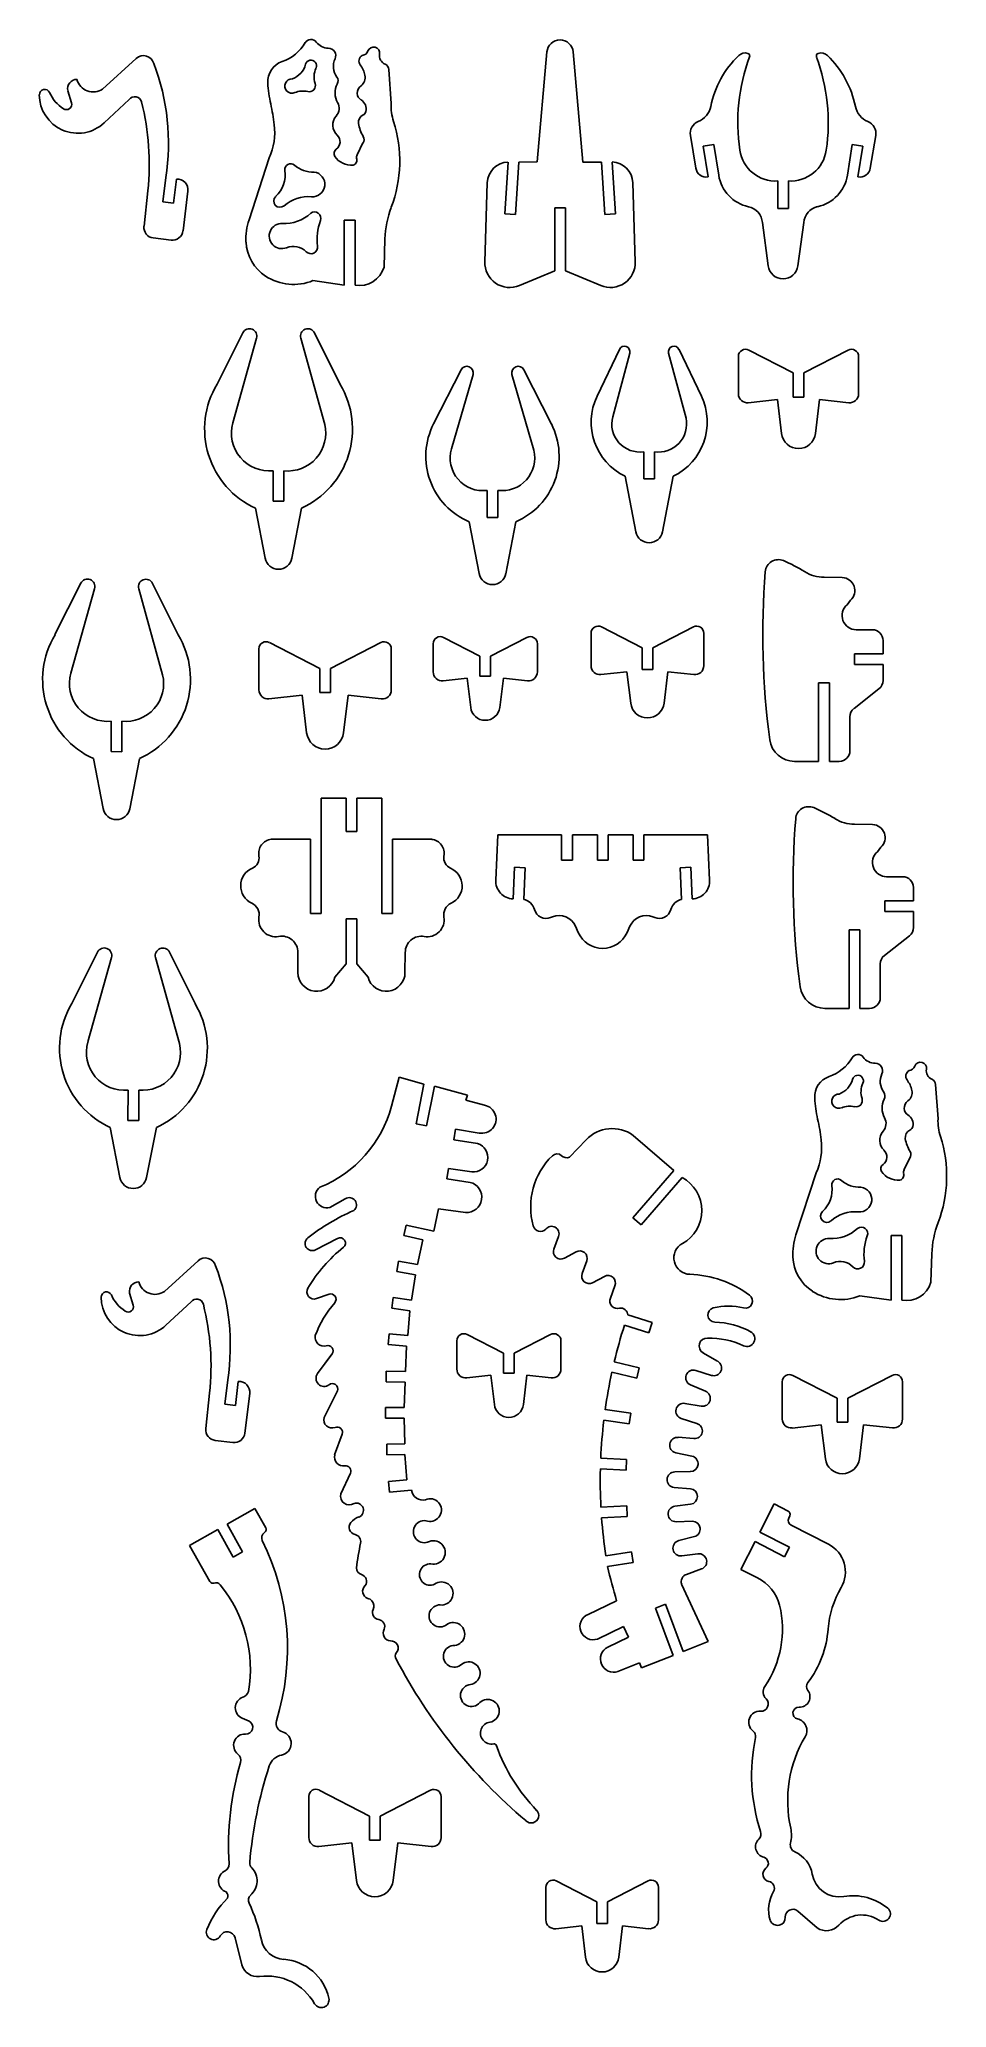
# Model space of a CAD drawing. Extents: x -42780 to -42526, y 16568 to 17119.
import ezdxf

# ---------------------------------------------------------------- set-up
doc = ezdxf.new("R2010")
doc.units = 0
doc.layers.add('FRONT', color=3, linetype='CONTINUOUS')

msp = doc.modelspace()

# ---------------------------------------------------------------- linework, layer by layer
at = {"layer": 'FRONT', "color": 3, "linetype": 'CONTINUOUS'}
for p, q in [((-42640.73, 17084.96), (-42638, 17115.76)), ((-42627.91, 17084.95), (-42630.63, 17115.76)), ((-42762.51, 17105.39), (-42753.07, 17113.96)), ((-42681.65, 17101.29), (-42682.34, 17110.89)), ((-42771.23, 17101.54), (-42772.25, 17104.92)), ((-42755.05, 17102.45), (-42762.08, 17095.91)), ((-42596.28, 17083.23), (-42597.8, 17092.39)), ((-42547.4, 17083.23), (-42545.88, 17092.4)), ((-42689.54, 17090.3), (-42691.18, 17086.96)), ((-42594.2, 17089.38), (-42591.24, 17089.85)), ((-42594.2, 17089.38), (-42592.83, 17080.76)), ((-42591.24, 17089.85), (-42589.87, 17081.23)), ((-42552.43, 17089.85), (-42553.8, 17081.24)), ((-42549.47, 17089.38), (-42552.43, 17089.85)), ((-42549.47, 17089.38), (-42550.84, 17080.77)), ((-42715.8, 17086.12), (-42721.47, 17068.79)), ((-42648.9, 17084.95), (-42649.84, 17070.46)), ((-42645.9, 17084.95), (-42646.84, 17070.27)), ((-42645.9, 17084.95), (-42640.73, 17084.96)), ((-42622.73, 17084.95), (-42627.91, 17084.95)), ((-42622.73, 17084.95), (-42621.79, 17070.27)), ((-42619.73, 17084.95), (-42618.8, 17070.46)), ((-42750.9, 17066.98), (-42749.84, 17076.92)), ((-42744.76, 17080.59), (-42745.59, 17073.83)), ((-42741.79, 17080.16), (-42742.62, 17073.47)), ((-42738.6, 17076.8), (-42739.97, 17065.68)), ((-42655.4, 17057.05), (-42654.71, 17079.14)), ((-42613.23, 17057.05), (-42613.93, 17079.14)), ((-42573.34, 17079.66), (-42573.34, 17071.98)), ((-42570.34, 17079.66), (-42570.34, 17071.98)), ((-42570.34, 17079.66), (-42570.34, 17071.99)), ((-42745.59, 17073.83), (-42742.62, 17073.47)), ((-42646.84, 17070.27), (-42649.84, 17070.46)), ((-42635.82, 17072.15), (-42635.82, 17054.48)), ((-42635.82, 17072.15), (-42635.82, 17054.48)), ((-42635.82, 17072.15), (-42632.82, 17072.15)), ((-42632.82, 17072.15), (-42632.82, 17054.48)), ((-42621.79, 17070.27), (-42618.8, 17070.46)), ((-42573.34, 17071.98), (-42570.34, 17071.98)), ((-42694.77, 17068.65), (-42691.77, 17068.66)), ((-42694.77, 17068.65), (-42694.77, 17050.51)), ((-42691.77, 17068.66), (-42691.77, 17050.51)), ((-42577.64, 17068), (-42576, 17055.87)), ((-42566.04, 17068), (-42567.67, 17055.87)), ((-42743.32, 17063.07), (-42748.29, 17063.69)), ((-42683.64, 17055.52), (-42683.39, 17063.44)), ((-42645.72, 17050.37), (-42635.82, 17054.48)), ((-42622.91, 17050.37), (-42632.82, 17054.48)), ((-42703.57, 17051.75), (-42694.77, 17050.51)), ((-42723.23, 17037.12), (-42730.44, 17022.73)), ((-42703.09, 17037.1), (-42695.92, 17022.7)), ((-42719.34, 17035.61), (-42725.99, 17011.95)), ((-42706.99, 17035.6), (-42700.27, 17011.5)), ((-42617.69, 17032.51), (-42623.96, 17019.39)), ((-42614.79, 17031.44), (-42619.55, 17013.62)), ((-42603.89, 17031.44), (-42599.03, 17013.25)), ((-42600.99, 17032.51), (-42594.73, 17019.39)), ((-42569, 17025.92), (-42581.43, 17032.3)), ((-42566, 17025.92), (-42553.57, 17032.3)), ((-42662.03, 17026.79), (-42669.76, 17011.62)), ((-42644.46, 17026.78), (-42636.75, 17011.61)), ((-42584.35, 17030.52), (-42584.35, 17020.06)), ((-42569, 17025.92), (-42569, 17019.15)), ((-42566, 17025.92), (-42566, 17019.15)), ((-42566, 17025.92), (-42566, 17019.15)), ((-42550.66, 17030.52), (-42550.66, 17020.06)), ((-42658.7, 17025.47), (-42664.75, 17004.65)), ((-42647.8, 17025.47), (-42641.66, 17004.27)), ((-42573.41, 17018.48), (-42581.57, 17017.57)), ((-42573.41, 17018.48), (-42572.27, 17008.97)), ((-42569, 17019.15), (-42566, 17019.15)), ((-42561.59, 17018.49), (-42562.74, 17008.97)), ((-42561.59, 17018.49), (-42553.44, 17017.57)), ((-42610.84, 17003.84), (-42610.84, 16996.26)), ((-42607.84, 17003.84), (-42607.84, 16996.26)), ((-42607.84, 17003.84), (-42607.84, 16996.26)), ((-42714.7, 16998.51), (-42714.71, 16989.99)), ((-42711.7, 16998.51), (-42711.71, 16989.98)), ((-42711.7, 16998.51), (-42711.71, 16989.98)), ((-42654.76, 16993.03), (-42654.77, 16985.45)), ((-42651.76, 16993.03), (-42651.76, 16985.44)), ((-42651.76, 16993.03), (-42651.76, 16985.44)), ((-42616.09, 16996.97), (-42613.07, 16981.43)), ((-42610.84, 16996.26), (-42607.84, 16996.26)), ((-42602.59, 16996.97), (-42605.61, 16981.44)), ((-42719.66, 16988.04), (-42716.96, 16974.03)), ((-42714.71, 16989.99), (-42711.71, 16989.98)), ((-42706.77, 16988.02), (-42709.5, 16974.02)), ((-42659.82, 16984.26), (-42657, 16969.72)), ((-42654.77, 16985.45), (-42651.76, 16985.44)), ((-42646.71, 16984.26), (-42649.54, 16969.71)), ((-42768.64, 16967.02), (-42775.84, 16952.64)), ((-42764.74, 16965.51), (-42771.39, 16941.86)), ((-42752.39, 16965.5), (-42745.67, 16941.4)), ((-42748.49, 16967), (-42741.32, 16952.6)), ((-42560.32, 16968.77), (-42555.25, 16968.62)), ((-42552.93, 16962.27), (-42553.89, 16961.01)), ((-42611.35, 16948.97), (-42622.73, 16954.82)), ((-42608.35, 16948.97), (-42596.97, 16954.82)), ((-42701.64, 16943.19), (-42715.76, 16950.46)), ((-42698.64, 16943.19), (-42684.55, 16950.41)), ((-42669.87, 16950.09), (-42669.87, 16942.19)), ((-42656.78, 16946.65), (-42666.96, 16951.87)), ((-42653.77, 16946.65), (-42643.59, 16951.87)), ((-42640.68, 16950.09), (-42640.68, 16942.19)), ((-42625.64, 16953.04), (-42625.64, 16943.93)), ((-42611.35, 16948.97), (-42611.35, 16942.91)), ((-42608.35, 16948.97), (-42608.35, 16942.91)), ((-42594.05, 16953.04), (-42594.06, 16943.93)), ((-42546.82, 16954.02), (-42551.32, 16954.02)), ((-42543.82, 16947.29), (-42543.82, 16951.02)), ((-42718.68, 16948.69), (-42718.68, 16937.16)), ((-42701.64, 16943.19), (-42701.65, 16936.43)), ((-42698.64, 16943.19), (-42698.65, 16936.42)), ((-42698.64, 16943.19), (-42698.65, 16936.42)), ((-42681.6, 16948.64), (-42681.62, 16937.12)), ((-42656.78, 16946.65), (-42656.78, 16941.04)), ((-42653.77, 16946.65), (-42653.77, 16941.04)), ((-42551.81, 16947.29), (-42543.82, 16947.29)), ((-42551.81, 16947.29), (-42551.81, 16944.29)), ((-42551.81, 16944.29), (-42543.82, 16944.29)), ((-42543.82, 16944.29), (-42543.82, 16939.83)), ((-42660.34, 16940.47), (-42667.09, 16939.71)), ((-42660.34, 16940.47), (-42659.35, 16932.27)), ((-42656.77, 16941.04), (-42653.77, 16941.04)), ((-42650.21, 16940.47), (-42651.2, 16932.27)), ((-42650.21, 16940.47), (-42643.46, 16939.71)), ((-42615.57, 16942.26), (-42622.86, 16941.45)), ((-42615.57, 16942.26), (-42614.52, 16933.47)), ((-42611.35, 16942.91), (-42608.35, 16942.91)), ((-42604.12, 16942.26), (-42605.18, 16933.46)), ((-42604.12, 16942.26), (-42596.84, 16941.45)), ((-42561.86, 16939.19), (-42561.86, 16917.17)), ((-42561.86, 16939.19), (-42558.86, 16939.19)), ((-42558.86, 16939.19), (-42558.86, 16917.17)), ((-42706.58, 16935.71), (-42715.91, 16934.67)), ((-42706.58, 16935.71), (-42705.33, 16925.18)), ((-42701.65, 16936.43), (-42698.65, 16936.42)), ((-42693.72, 16935.69), (-42695, 16925.17)), ((-42693.72, 16935.69), (-42684.4, 16934.64)), ((-42544.97, 16937.47), (-42551.95, 16932)), ((-42760.11, 16928.41), (-42760.12, 16919.89)), ((-42757.1, 16928.41), (-42757.11, 16919.88)), ((-42757.1, 16928.41), (-42757.11, 16919.89)), ((-42553.11, 16929.64), (-42553.1, 16920.17)), ((-42765.07, 16917.94), (-42762.36, 16903.93)), ((-42760.12, 16919.89), (-42757.11, 16919.88)), ((-42752.16, 16917.92), (-42754.9, 16903.92)), ((-42561.86, 16917.17), (-42568.61, 16917.17)), ((-42558.86, 16917.17), (-42556.1, 16917.17)), ((-42701.27, 16874.62), (-42701.27, 16906.88)), ((-42694.27, 16906.87), (-42701.27, 16906.88)), ((-42694.27, 16897.52), (-42694.27, 16906.87)), ((-42691.27, 16906.87), (-42684.27, 16906.87)), ((-42691.27, 16897.52), (-42691.27, 16906.87)), ((-42684.27, 16874.62), (-42684.27, 16906.87)), ((-42551.8, 16899.62), (-42546.73, 16899.47)), ((-42704.27, 16895.35), (-42715.27, 16895.35)), ((-42704.27, 16874.62), (-42704.27, 16895.35)), ((-42694.27, 16897.52), (-42691.27, 16897.52)), ((-42681.28, 16874.62), (-42681.27, 16895.35)), ((-42681.27, 16895.35), (-42670.28, 16895.35)), ((-42651.71, 16896.62), (-42652.33, 16883.94)), ((-42633.88, 16896.61), (-42651.71, 16896.62)), ((-42633.88, 16896.61), (-42633.88, 16889.52)), ((-42623.87, 16896.61), (-42630.88, 16896.61)), ((-42630.88, 16896.61), (-42630.88, 16889.52)), ((-42623.87, 16896.61), (-42623.87, 16889.52)), ((-42620.87, 16896.61), (-42613.88, 16896.61)), ((-42620.87, 16896.61), (-42620.87, 16889.52)), ((-42613.88, 16896.61), (-42613.88, 16889.52)), ((-42610.88, 16896.61), (-42593.05, 16896.62)), ((-42610.88, 16896.61), (-42610.88, 16889.52)), ((-42593.05, 16896.62), (-42592.42, 16883.94)), ((-42630.88, 16889.52), (-42633.88, 16889.52)), ((-42623.87, 16889.52), (-42620.87, 16889.52)), ((-42613.88, 16889.52), (-42610.88, 16889.52)), ((-42544.41, 16893.12), (-42545.38, 16891.86)), ((-42647.05, 16887.54), (-42647.48, 16878.69)), ((-42644.05, 16887.39), (-42647.05, 16887.54)), ((-42644.05, 16887.39), (-42644.49, 16878.54)), ((-42600.71, 16887.39), (-42597.71, 16887.54)), ((-42600.71, 16887.39), (-42600.27, 16878.54)), ((-42597.71, 16887.54), (-42597.27, 16878.69)), ((-42538.3, 16884.88), (-42542.8, 16884.88)), ((-42543.29, 16878.14), (-42535.3, 16878.14)), ((-42543.29, 16878.14), (-42543.29, 16875.14)), ((-42535.3, 16878.14), (-42535.3, 16881.87)), ((-42701.27, 16874.62), (-42704.27, 16874.62)), ((-42694.27, 16873.09), (-42691.28, 16873.09)), ((-42694.27, 16860.47), (-42694.27, 16873.09)), ((-42691.27, 16860.47), (-42691.27, 16873.09)), ((-42684.27, 16874.62), (-42681.28, 16874.62)), ((-42636.98, 16873.43), (-42636.47, 16873.63)), ((-42607.78, 16873.43), (-42608.28, 16873.63)), ((-42543.29, 16875.14), (-42535.3, 16875.14)), ((-42535.3, 16875.14), (-42535.3, 16870.69)), ((-42630.01, 16871.03), (-42629.23, 16869.28)), ((-42614.74, 16871.03), (-42615.52, 16869.28)), ((-42553.35, 16870.04), (-42553.35, 16848.02)), ((-42553.35, 16870.04), (-42550.35, 16870.04)), ((-42550.35, 16870.04), (-42550.35, 16848.02)), ((-42536.45, 16868.32), (-42543.44, 16862.85)), ((-42763.91, 16863.77), (-42771.11, 16849.38)), ((-42760.01, 16862.26), (-42766.66, 16838.61)), ((-42747.66, 16862.25), (-42740.94, 16838.15)), ((-42743.76, 16863.75), (-42736.59, 16849.35)), ((-42707.77, 16863.66), (-42707.77, 16858.05)), ((-42677.77, 16858.05), (-42677.68, 16863.7)), ((-42697.43, 16856.77), (-42694.27, 16860.47)), ((-42688.11, 16856.77), (-42691.27, 16860.47)), ((-42544.59, 16860.49), (-42544.59, 16851.02)), ((-42553.35, 16848.02), (-42560.09, 16848.02)), ((-42550.35, 16848.02), (-42547.59, 16848.02)), ((-42681.54, 16820.63), (-42679.36, 16828.75)), ((-42679.36, 16828.75), (-42672.48, 16826.82)), ((-42755.38, 16825.16), (-42755.39, 16816.64)), ((-42752.38, 16825.16), (-42752.39, 16816.63)), ((-42752.38, 16825.16), (-42752.39, 16816.63)), ((-42672.48, 16826.82), (-42674.68, 16815.72)), ((-42669.54, 16826.23), (-42671.74, 16815.14)), ((-42669.54, 16826.23), (-42660.3, 16823.76)), ((-42660.3, 16823.76), (-42660.69, 16822.31)), ((-42660.69, 16822.31), (-42655.46, 16820.9)), ((-42528.41, 16817.11), (-42529.1, 16826.71)), ((-42755.39, 16816.64), (-42752.39, 16816.63)), ((-42760.34, 16814.69), (-42757.63, 16800.68)), ((-42747.44, 16814.67), (-42750.17, 16800.67)), ((-42674.68, 16815.72), (-42671.74, 16815.14)), ((-42663.63, 16814.17), (-42664.09, 16811.2)), ((-42664.09, 16811.2), (-42657.43, 16810.17)), ((-42663.63, 16814.17), (-42656.96, 16813.13)), ((-42631.69, 16806.34), (-42627.04, 16811.25)), ((-42613.84, 16812.48), (-42602.4, 16802.61)), ((-42536.3, 16806.13), (-42537.95, 16802.78)), ((-42666.02, 16800.27), (-42665.58, 16803.24)), ((-42666.02, 16800.27), (-42659.5, 16799.31)), ((-42665.58, 16803.24), (-42659.07, 16802.28)), ((-42602.4, 16802.61), (-42613.89, 16789.35)), ((-42600.13, 16800.65), (-42611.62, 16787.39)), ((-42562.57, 16801.95), (-42568.23, 16784.62)), ((-42698.85, 16792.32), (-42694.5, 16794.73)), ((-42669.68, 16785.62), (-42668.37, 16791.92)), ((-42668.37, 16791.92), (-42660.79, 16790.91)), ((-42613.89, 16789.35), (-42611.62, 16787.39)), ((-42696.64, 16783.64), (-42702.85, 16780.42)), ((-42677.46, 16787.36), (-42678.12, 16784.44)), ((-42672.76, 16783.23), (-42678.12, 16784.44)), ((-42669.68, 16785.62), (-42677.46, 16787.36)), ((-42634.74, 16784.19), (-42636.05, 16780.65)), ((-42541.54, 16784.48), (-42541.54, 16766.34)), ((-42541.54, 16784.48), (-42538.54, 16784.48)), ((-42538.54, 16784.48), (-42538.54, 16766.34)), ((-42674.29, 16776.36), (-42672.76, 16783.23)), ((-42633.11, 16778.09), (-42629.78, 16779.89)), ((-42530.41, 16771.35), (-42530.15, 16779.27)), ((-42745.19, 16768.79), (-42735.75, 16777.37)), ((-42679.55, 16777.3), (-42680.08, 16774.35)), ((-42674.81, 16773.4), (-42680.08, 16774.35)), ((-42674.29, 16776.36), (-42679.55, 16777.3)), ((-42674.81, 16773.4), (-42675.92, 16766.31)), ((-42626.83, 16777.34), (-42628.12, 16773.78)), ((-42625.23, 16771.2), (-42621.87, 16772.99)), ((-42753.91, 16764.94), (-42754.93, 16768.33)), ((-42699.06, 16768.01), (-42702.6, 16766.77)), ((-42681.04, 16767.1), (-42681.5, 16764.13)), ((-42675.92, 16766.31), (-42681.04, 16767.1)), ((-42618.97, 16770.32), (-42620.2, 16766.92)), ((-42550.33, 16767.58), (-42541.54, 16766.34)), ((-42737.73, 16765.86), (-42744.76, 16759.31)), ((-42676.38, 16763.34), (-42681.5, 16764.13)), ((-42676.38, 16763.34), (-42677.02, 16756.41)), ((-42608.53, 16760.04), (-42615.36, 16762.21)), ((-42682.2, 16756.93), (-42682.51, 16753.95)), ((-42677.02, 16756.41), (-42682.2, 16756.93)), ((-42650.16, 16751.51), (-42660.34, 16756.74)), ((-42647.16, 16751.51), (-42636.97, 16756.74)), ((-42609.44, 16757.19), (-42616.27, 16759.36)), ((-42608.53, 16760.04), (-42609.44, 16757.19)), ((-42702.27, 16745.78), (-42698.16, 16751.32)), ((-42698.26, 16751.19), (-42702.27, 16745.78)), ((-42677.32, 16753.42), (-42682.51, 16753.95)), ((-42677.32, 16753.42), (-42677.66, 16746.39)), ((-42663.25, 16754.96), (-42663.25, 16747.06)), ((-42650.16, 16751.51), (-42650.16, 16745.91)), ((-42647.16, 16751.51), (-42647.16, 16745.91)), ((-42634.06, 16754.96), (-42634.07, 16747.06)), ((-42594.27, 16751.63), (-42590.16, 16749.26)), ((-42683, 16746.47), (-42683.04, 16743.47)), ((-42677.66, 16746.39), (-42683, 16746.47)), ((-42653.72, 16745.34), (-42660.46, 16744.58)), ((-42653.72, 16745.34), (-42652.73, 16737.14)), ((-42650.15, 16745.91), (-42647.16, 16745.91)), ((-42643.59, 16745.34), (-42644.59, 16737.13)), ((-42643.59, 16745.34), (-42636.85, 16744.58)), ((-42612.85, 16744.52), (-42619.8, 16746.17)), ((-42612.16, 16747.44), (-42619.13, 16749.1)), ((-42612.85, 16744.52), (-42612.16, 16747.44)), ((-42591.92, 16745.29), (-42596.24, 16746.68)), ((-42556.71, 16738.9), (-42569.14, 16745.28)), ((-42553.71, 16738.9), (-42541.28, 16745.28)), ((-42733.59, 16730.39), (-42732.52, 16740.32)), ((-42727.44, 16743.99), (-42728.28, 16737.24)), ((-42724.47, 16743.57), (-42725.3, 16736.87)), ((-42721.28, 16740.21), (-42722.65, 16729.09)), ((-42700.46, 16733.48), (-42696.72, 16740.91)), ((-42677.71, 16743.39), (-42683.04, 16743.47)), ((-42677.71, 16743.39), (-42677.96, 16736.26)), ((-42597.75, 16742.59), (-42593.56, 16740.84)), ((-42572.05, 16743.5), (-42572.05, 16733.04)), ((-42538.36, 16743.51), (-42538.36, 16733.04)), ((-42728.28, 16737.24), (-42725.3, 16736.87)), ((-42683.22, 16736.29), (-42683.24, 16733.29)), ((-42677.96, 16736.26), (-42683.22, 16736.29)), ((-42614.52, 16734.71), (-42621.66, 16735.69)), ((-42614.93, 16731.73), (-42614.52, 16734.71)), ((-42594.76, 16736.68), (-42599.33, 16737.44)), ((-42556.71, 16738.9), (-42556.71, 16732.14)), ((-42553.71, 16738.9), (-42553.71, 16732.14)), ((-42553.71, 16738.9), (-42553.71, 16732.14)), ((-42697.48, 16723), (-42695.37, 16728.83)), ((-42677.98, 16733.26), (-42683.24, 16733.29)), ((-42677.98, 16733.26), (-42677.85, 16726.13)), ((-42614.93, 16731.73), (-42622.05, 16732.71)), ((-42600.34, 16733.21), (-42595.98, 16731.83)), ((-42561.12, 16731.47), (-42569.27, 16730.55)), ((-42561.12, 16731.47), (-42559.97, 16721.95)), ((-42556.71, 16732.14), (-42553.71, 16732.14)), ((-42549.3, 16731.47), (-42550.44, 16721.95)), ((-42549.3, 16731.47), (-42541.14, 16730.56)), ((-42726, 16726.48), (-42730.97, 16727.09)), ((-42677.85, 16726.13), (-42682.89, 16726.02)), ((-42682.89, 16726.02), (-42682.83, 16723.02)), ((-42677.78, 16723.13), (-42682.83, 16723.02)), ((-42677.78, 16723.13), (-42677.27, 16716.03)), ((-42601.92, 16723.64), (-42597.37, 16722.68)), ((-42596.81, 16727.58), (-42601.25, 16727.94)), ((-42695.71, 16712.1), (-42693.05, 16717.87)), ((-42615.8, 16718.79), (-42623.01, 16719.09)), ((-42615.68, 16721.78), (-42622.91, 16722.09)), ((-42615.8, 16718.79), (-42615.68, 16721.78)), ((-42597.77, 16718.36), (-42602.2, 16718.27)), ((-42677.27, 16716.03), (-42682.37, 16715.62)), ((-42682.37, 16715.62), (-42682.13, 16712.63)), ((-42675.93, 16713.12), (-42682.13, 16712.63)), ((-42602.33, 16713.91), (-42597.77, 16713.54)), ((-42727.63, 16703.61), (-42719.82, 16708.03)), ((-42719.82, 16708.03), (-42716.79, 16702.65)), ((-42615.62, 16708.77), (-42622.86, 16708.42)), ((-42615.47, 16705.78), (-42615.62, 16708.77)), ((-42597.73, 16709.21), (-42602.15, 16708.66)), ((-42574.28, 16709.3), (-42578.3, 16701.41)), ((-42574.28, 16709.3), (-42570.39, 16707.31)), ((-42738.13, 16697.67), (-42730.25, 16702.13)), ((-42725.89, 16694.42), (-42730.25, 16702.13)), ((-42723.27, 16695.9), (-42727.63, 16703.61)), ((-42615.47, 16705.78), (-42622.67, 16705.43)), ((-42597.24, 16704.45), (-42601.81, 16704.31)), ((-42570.04, 16697.2), (-42578.3, 16701.41)), ((-42569.94, 16706.01), (-42570.26, 16705.3)), ((-42569.57, 16703.35), (-42559.08, 16697.99)), ((-42738.13, 16697.67), (-42732.43, 16687.6)), ((-42725.89, 16694.42), (-42723.27, 16695.9)), ((-42614.29, 16695.89), (-42621.5, 16694.78)), ((-42613.84, 16692.92), (-42614.29, 16695.89)), ((-42601.06, 16699.02), (-42596.68, 16700.16)), ((-42595.67, 16695.32), (-42600.24, 16694.75)), ((-42579.67, 16698.74), (-42583.65, 16690.93)), ((-42571.4, 16694.52), (-42579.67, 16698.74)), ((-42570.04, 16697.2), (-42571.4, 16694.52)), ((-42613.84, 16692.92), (-42621.02, 16691.82)), ((-42598.89, 16689.58), (-42594.66, 16691.11)), ((-42583.65, 16690.93), (-42579.03, 16688.58)), ((-42592.79, 16670.78), (-42600.25, 16686.81)), ((-42618.46, 16682.14), (-42626.44, 16678.37)), ((-42604.8, 16681.2), (-42607.59, 16680.11)), ((-42602.64, 16666.89), (-42607.59, 16680.11)), ((-42599.85, 16667.99), (-42604.8, 16681.2)), ((-42616.53, 16674.95), (-42623.86, 16671.48)), ((-42615.12, 16671.98), (-42616.53, 16674.95)), ((-42615.12, 16671.98), (-42620.97, 16669.21)), ((-42599.85, 16667.99), (-42592.79, 16670.78)), ((-42612.08, 16664.77), (-42618.09, 16662.4)), ((-42611.53, 16663.38), (-42612.08, 16664.77)), ((-42611.53, 16663.38), (-42602.64, 16666.89)), ((-42721.45, 16648.51), (-42723.36, 16649.29)), ((-42687.68, 16621.93), (-42701.8, 16629.2)), ((-42684.68, 16621.93), (-42670.58, 16629.14)), ((-42704.71, 16627.42), (-42704.72, 16615.9)), ((-42667.63, 16627.38), (-42667.65, 16615.85)), ((-42687.68, 16621.93), (-42687.68, 16615.17)), ((-42684.68, 16621.93), (-42684.68, 16615.16)), ((-42684.68, 16621.93), (-42684.68, 16615.16)), ((-42692.62, 16614.45), (-42701.94, 16613.41)), ((-42692.62, 16614.45), (-42691.36, 16603.92)), ((-42687.68, 16615.17), (-42684.68, 16615.16)), ((-42679.75, 16614.43), (-42681.04, 16603.9)), ((-42679.75, 16614.43), (-42670.43, 16613.37)), ((-42638.32, 16601.98), (-42638.31, 16592.88)), ((-42624.02, 16597.91), (-42635.4, 16603.76)), ((-42621.02, 16597.92), (-42609.64, 16603.77)), ((-42606.73, 16601.99), (-42606.73, 16592.87)), ((-42624.02, 16597.91), (-42624.02, 16591.85)), ((-42621.02, 16597.92), (-42621.02, 16591.85)), ((-42628.25, 16591.21), (-42635.54, 16590.39)), ((-42628.25, 16591.21), (-42627.19, 16582.41)), ((-42624.02, 16591.85), (-42621.02, 16591.85)), ((-42616.8, 16591.21), (-42617.86, 16582.41)), ((-42616.8, 16591.21), (-42609.51, 16590.39)), ((-42562.27, 16590.6), (-42567.7, 16595.31)), ((-42723.47, 16580.28), (-42725.4, 16587.83))]:
    msp.add_line(p, q, dxfattribs=at)
for centre, radius, start, end in [((-42751.05, 17111.74), 3, 16.1488, 132.2777), ((-42716.02, 17124.41), 11.94, 288.8226, 329.6124), ((-42704.12, 17117.42), 1.86, 36.4894, 149.5725), ((-42699.26, 17121.02), 4.18, 216.4701, 269.9657), ((-42699.26, 17114.75), 2.08, 335.0592, 449.9748), ((-42688.94, 17113.23), 1.75, 118.3176, 217.2555), ((-42689.99, 17116.74), 1.97, 276.1796, 339.2946), ((-42686.56, 17115.45), 1.69, 350.8998, 519.3172), ((-42682.3, 17114.76), 2.63, 170.8788, 246.1013), ((-42634.32, 17115.44), 3.7, 5.0571, 174.9637), ((-42565.61, 17095.21), 27.02, 133.6732, 168.7057), ((-42531.48, 17095.96), 53.03, 159.6951, 188.3421), ((-42582.47, 17112.87), 2.61, 72.906, 133.6612), ((-42581.92, 17114.63), 0.76, 339.6518, 432.9097), ((-42561.75, 17114.64), 0.758, 107.6197, 201.7361), ((-42612.2, 17095.96), 53.03, 351.6579, 380.2906), ((-42561.21, 17112.87), 2.61, 46.3608, 107.0702), ((-42578.07, 17095.21), 27.02, 11.3063, 46.3423), ((-42806.57, 17090.18), 62.54, 351.1756, 380.9836), ((-42710.24, 17107.45), 5.98, 108.8232, 183.742), ((-42711.46, 17113.88), 6.06, 290.6755, 345.0304), ((-42704.11, 17111.92), 1.55, 335.4455, 525.0229), ((-42697.29, 17108.79), 5.95, 155.3985, 198.037), ((-42692.77, 17111.73), 5.08, 155.0676, 216.0362), ((-42698.38, 17107.65), 1.86, 332.3466, 396.0349), ((-42696.23, 17107.69), 7.4, 12.0153, 37.2952), ((-42691.8, 17108.63), 2.88, 306.7783, 372.0021), ((-42684.07, 17110.77), 1.74, 4.0682, 66.1189), ((-42778.73, 17103.79), 1.49, 24.2871, 180.1189), ((-42769.43, 17103.81), 10.8, 180.1563, 312.9401), ((-42767.62, 17108.79), 10.69, 204.2535, 236.78), ((-42769.68, 17105.45), 2.63, 89.324, 191.4623), ((-42765.16, 17109.22), 4.66, 194.2028, 304.7482), ((-42753.48, 17101.29), 1.95, 14.1246, 143.44), ((-42677.51, 17109.6), 38.79, 183.7549, 192.4869), ((-42709.43, 17106.22), 2, 86.8792, 292.8544), ((-42706.38, 17098.99), 5.84, 76.7077, 112.8503), ((-42704.63, 17106.4), 1.77, 256.7036, 378.0462), ((-42691.92, 17104.26), 5.43, 152.3705, 209.4865), ((-42688.5, 17104.21), 2.64, 126.8032, 181.578), ((-42689, 17104.2), 2.14, 181.5401, 239.1505), ((-42772.66, 17101.11), 1.5, 236.7817, 376.8241), ((-42820.78, 17084.39), 71.34, 353.9827, 374.0954), ((-42773.07, 17088.43), 59.09, 6.7794, 12.489), ((-42694.18, 17095.27), 3.82, 138.523, 227.0719), ((-42699.5, 17099.98), 3.28, 318.529, 389.4786), ((-42688.49, 17096), 2.35, 115.889, 187.0125), ((-42691.62, 17099.79), 2.99, 347.0537, 419.1569), ((-42690.17, 17099.46), 1.49, 295.8862, 347.0799), ((-42667.25, 17100.73), 14.41, 177.7915, 197.8099), ((-42597.77, 17101.63), 5.78, 291.8171, 348.7063), ((-42545.9, 17101.63), 5.78, 191.3018, 248.2144), ((-42731.93, 17093.33), 17.66, 335.9368, 366.7774), ((-42698.52, 17090.6), 2.55, 305.2274, 407.1043), ((-42679.68, 17097.78), 11.33, 190.4843, 210.0921), ((-42690.95, 17091.24), 1.7, 326.4395, 390.1176), ((-42715.57, 17085.21), 36.34, 339.1373, 377.8125), ((-42594.3, 17092.97), 3.55, 111.8272, 189.4487), ((-42549.37, 17092.98), 3.55, 350.5063, 428.1681), ((-42696.18, 17087.29), 1.5, 125.2305, 210.749), ((-42692.71, 17089.87), 5.82, 215.1347, 274.0157), ((-42689.61, 17086.18), 1.75, 153.8377, 185.4314), ((-42573.96, 17089.73), 10.1, 188.3429, 273.5209), ((-42569.71, 17089.73), 10.1, 266.4791, 351.6572), ((-42719.46, 17081.38), 8.14, 312.2474, 368.6322), ((-42709.81, 17082.84), 1.62, 48.6711, 188.6188), ((-42703.62, 17089.88), 7.75, 228.6416, 272.8282), ((-42703.7, 17078.69), 3.48, 265.0479, 442.3839), ((-42692.76, 17085.49), 1.5, 287.6771, 380.4131), ((-42648.71, 17078.95), 6, 91.8949, 178.1944), ((-42619.94, 17078.95), 6.01, 1.8195, 88.0169), ((-42593.32, 17083.72), 3, 189.4442, 279.3521), ((-42579.3, 17082.92), 10.7, 189.0429, 258.0718), ((-42564.38, 17082.92), 10.7, 281.9432, 350.9588), ((-42550.36, 17083.73), 3, 260.6648, 350.5774), ((-42741.57, 17077.17), 3, 352.9632, 454.208), ((-42712.8, 17074.04), 1.76, 132.2879, 311.2543), ((-42711.52, 17078.5), 10.76, 266.8416, 312.9047), ((-42704.88, 17065.02), 10.25, 85.0395, 131.2578), ((-42703.14, 17069.17), 1.79, 339.5545, 486.1929), ((-42656.09, 17062.54), 27.31, 159.14, 178.1069), ((-42582.52, 17067.65), 4.9, 4.024, 78.0565), ((-42561.15, 17067.66), 4.9, 101.8934, 175.9612), ((-42747.92, 17066.66), 3, 173.8593, 262.9374), ((-42742.95, 17066.05), 3, 262.941, 352.9632), ((-42704.81, 17063.35), 17.53, 161.8948, 182.6115), ((-42712.3, 17064.23), 3.52, 86.8466, 292.263), ((-42687.32, 17063.29), 15.09, 159.603, 187.272), ((-42710.31, 17063.09), 12.02, 182.6067, 237.2035), ((-42709.07, 17056.33), 5.01, 44.3196, 112.2746), ((-42704.14, 17061.14), 1.87, 224.3149, 367.2763), ((-42690.51, 17057.55), 7.16, 259.8072, 343.5078), ((-42648.41, 17056.83), 7, 178.1982, 292.5554), ((-42620.23, 17056.83), 7, 247.4446, 361.828), ((-42571.84, 17056.43), 4.2, 187.6959, 352.3124), ((-42709, 17065.11), 14.43, 237.2056, 292.1498), ((-42721.36, 17036.18), 2.1, 344.2702, 513.3912), ((-42704.97, 17036.16), 2.1, 26.4504, 195.5885), ((-42616.29, 17031.84), 1.55, 345.0727, 514.4538), ((-42602.39, 17031.84), 1.55, 25.6363, 194.8679), ((-42582.35, 17030.52), 2, 62.7997, 180), ((-42552.66, 17030.52), 2, 359.3782, 478.3128), ((-42660.43, 17025.97), 1.8, 343.8068, 513.0033), ((-42646.07, 17025.96), 1.8, 26.9307, 196.051), ((-42709.55, 17010.2), 24.36, 149.0345, 245.4585), ((-42716.84, 17010.21), 24.36, 294.416, 390.8403), ((-42608.75, 17012.13), 16.84, 154.4732, 244.1878), ((-42609.93, 17012.13), 16.84, 295.8107, 385.5278), ((-42581.85, 17020.06), 2.5, 180.012, 276.3791), ((-42553.16, 17020.06), 2.5, 263.6839, 360.012), ((-42715.77, 17009.08), 10.62, 164.2924, 275.7297), ((-42710.61, 17009.07), 10.62, 264.103, 373.2046), ((-42652.01, 17002.58), 19.92, 153.0118, 246.9178), ((-42654.5, 17002.59), 19.92, 293.0285, 386.9403), ((-42611.98, 17011.6), 7.84, 165.0569, 278.3224), ((-42606.69, 17011.6), 7.84, 261.5863, 372.1454), ((-42655.96, 17002.1), 9.15, 163.8159, 277.5151), ((-42650.55, 17002.1), 9.15, 262.3861, 373.7302), ((-42567.5, 17009.54), 4.8, 186.861, 353.149), ((-42609.34, 16982.16), 3.8, 191.0017, 349.0333), ((-42713.23, 16974.75), 3.8, 190.9351, 348.9666), ((-42573.15, 16969.97), 3.67, 67.482, 175.3132), ((-42586.74, 16937.18), 39.17, 57.6837, 67.4969), ((-42766.76, 16966.08), 2.1, 344.2702, 513.3912), ((-42750.37, 16966.06), 2.1, 26.4504, 195.5885), ((-42653.27, 16970.44), 3.8, 190.9696, 349.0012), ((-42360.9, 16952.55), 216.63, 175.3079, 187.7814), ((-42560.57, 16978.54), 9.78, 237.6765, 271.4817), ((-42555.35, 16964.98), 3.64, 311.7343, 448.3793), ((-42551.32, 16957.99), 3.97, 130.4906, 270.0028), ((-42623.64, 16953.04), 2, 62.7794, 180.0444), ((-42596.05, 16953.04), 2, 0, 117.2206), ((-42754.95, 16940.1), 24.36, 149.0345, 245.4585), ((-42762.24, 16940.11), 24.36, 294.416, 390.8403), ((-42716.68, 16948.68), 2, 63.872, 179.3338), ((-42683.6, 16948.64), 2, 359.2894, 478.2345), ((-42667.88, 16950.09), 2, 62.7997, 180.0444), ((-42642.68, 16950.09), 2, 359.9556, 477.2003), ((-42546.82, 16951.02), 3, 359.9892, 450.0188), ((-42623.14, 16943.93), 2.5, 179.9812, 276.2867), ((-42596.56, 16943.93), 2.5, 263.6064, 359.9812), ((-42761.17, 16938.98), 10.62, 164.2924, 275.7297), ((-42756.01, 16938.97), 10.62, 264.103, 373.2046), ((-42667.37, 16942.2), 2.5, 180.099, 276.5369), ((-42643.18, 16942.2), 2.5, 263.5819, 359.9568), ((-42546.82, 16939.84), 3, 308.0849, 359.9892), ((-42716.18, 16937.16), 2.5, 179.9746, 276.3503), ((-42684.12, 16937.12), 2.5, 263.5287, 359.9035), ((-42655.28, 16932.76), 4.1, 186.8821, 353.0942), ((-42609.85, 16934.03), 4.7, 186.8706, 353.1176), ((-42550.11, 16929.64), 3, 128.0849, 179.9892), ((-42700.16, 16925.8), 5.2, 186.7918, 353.0419), ((-42568.61, 16924.17), 7, 187.7813, 270.0103), ((-42556.1, 16920.17), 3, 270.0187, 359.9892), ((-42758.63, 16904.65), 3.8, 190.9351, 348.9666), ((-42352.39, 16883.4), 216.63, 175.3079, 187.7814), ((-42564.64, 16900.82), 3.67, 67.482, 175.3132), ((-42578.22, 16868.03), 39.17, 57.6837, 67.4969), ((-42552.05, 16909.39), 9.78, 237.6765, 271.4817), ((-42546.84, 16895.83), 3.64, 311.7343, 448.3793), ((-42714.8, 16891.42), 3.96, 96.7396, 190.8047), ((-42670.74, 16891.41), 3.96, 349.1513, 443.2516), ((-42721.71, 16890.09), 3.07, 292.6669, 370.863), ((-42663.83, 16890.09), 3.07, 169.1624, 247.3255), ((-42542.81, 16888.84), 3.97, 130.4906, 270.0028), ((-42718.47, 16882.33), 5.34, 112.6809, 245.1644), ((-42667.08, 16882.32), 5.34, 294.8121, 427.3229), ((-42647.34, 16883.69), 5, 177.1817, 268.3752), ((-42597.41, 16883.69), 5, 271.6443, 362.8357), ((-42538.3, 16881.88), 3, 359.9892, 450.0188), ((-42722.23, 16874.21), 3.6, 350.1796, 425.193), ((-42663.32, 16874.21), 3.6, 114.7924, 189.7705), ((-42645.34, 16874.66), 3.97, 14.886, 77.676), ((-42599.41, 16874.66), 3.97, 102.3796, 165.1214), ((-42714.03, 16872.8), 4.72, 170.2466, 280.384), ((-42671.52, 16872.79), 4.72, 259.545, 369.7712), ((-42638.24, 16876.54), 3.36, 194.794, 292.1246), ((-42634.58, 16869), 5, 23.9659, 112.2216), ((-42610.17, 16869), 5, 67.7741, 156.0477), ((-42606.51, 16876.54), 3.36, 247.7961, 345.1449), ((-42712.34, 16863.66), 4.58, 359.9666, 460.4649), ((-42673.16, 16863.7), 4.53, 80.0636, 180.5298), ((-42622.38, 16872.32), 7.5, 203.9108, 336.0375), ((-42538.3, 16870.69), 3, 308.0849, 359.9892), ((-42762.03, 16862.83), 2.1, 344.2702, 513.3912), ((-42745.64, 16862.81), 2.1, 26.4504, 195.5885), ((-42541.59, 16860.49), 3, 128.0849, 179.9892), ((-42702.52, 16858.05), 5.25, 180, 345.8406), ((-42683.02, 16858.05), 5.25, 194.1594, 360), ((-42560.09, 16855.02), 7, 187.7813, 270.0103), ((-42547.59, 16851.02), 3, 270.0187, 359.9892), ((-42750.22, 16836.85), 24.36, 149.0345, 245.4585), ((-42757.51, 16836.86), 24.36, 294.416, 390.8403), ((-42756.44, 16835.73), 10.62, 164.2924, 275.7297), ((-42751.28, 16835.72), 10.62, 264.103, 373.2046), ((-42562.79, 16840.23), 11.94, 288.8226, 329.6124), ((-42550.88, 16833.25), 1.86, 36.4894, 149.5725), ((-42546.02, 16836.84), 4.18, 216.4701, 269.9657), ((-42557, 16823.27), 5.98, 108.8232, 183.742), ((-42558.22, 16829.71), 6.06, 290.6755, 345.0304), ((-42550.87, 16827.74), 1.55, 335.4455, 525.0229), ((-42546.02, 16830.57), 2.08, 335.0592, 449.9748), ((-42539.53, 16827.55), 5.08, 155.0676, 216.0362), ((-42535.7, 16829.06), 1.75, 118.3176, 217.2555), ((-42542.99, 16823.51), 7.4, 12.0153, 37.2952), ((-42536.75, 16832.56), 1.97, 276.1796, 339.2946), ((-42533.33, 16831.27), 1.69, 350.8998, 519.3172), ((-42529.06, 16830.59), 2.63, 170.8788, 246.1013), ((-42530.83, 16826.59), 1.74, 4.0682, 66.1189), ((-42524.27, 16825.42), 38.79, 183.7549, 192.4869), ((-42556.19, 16822.04), 2, 86.8792, 292.8544), ((-42551.39, 16822.23), 1.77, 256.7036, 378.0462), ((-42544.05, 16824.62), 5.95, 155.3985, 198.037), ((-42538.68, 16820.09), 5.43, 152.3705, 209.4865), ((-42545.14, 16823.47), 1.86, 332.3466, 396.0349), ((-42535.26, 16820.04), 2.64, 126.8032, 181.578), ((-42538.56, 16824.46), 2.88, 306.7783, 372.0021), ((-42714.4, 16829.45), 34.01, 292.0807, 344.9783), ((-42656.21, 16817.02), 3.96, 258.9322, 439.2094), ((-42619.83, 16804.26), 59.09, 6.7794, 12.489), ((-42553.14, 16814.82), 5.84, 76.7077, 112.8503), ((-42546.26, 16815.8), 3.28, 318.529, 389.4786), ((-42535.76, 16820.02), 2.14, 181.5401, 239.1505), ((-42538.39, 16815.62), 2.99, 347.0537, 419.1569), ((-42514.01, 16816.55), 14.41, 177.7915, 197.8099), ((-42619.73, 16804.32), 10.06, 54.1894, 136.5232), ((-42578.69, 16809.15), 17.66, 335.9368, 366.7774), ((-42540.94, 16811.1), 3.82, 138.523, 227.0719), ((-42535.25, 16811.83), 2.35, 115.889, 187.0125), ((-42526.44, 16813.6), 11.33, 190.4843, 210.0921), ((-42536.93, 16815.28), 1.49, 295.8862, 347.0799), ((-42562.33, 16801.03), 36.34, 339.1373, 377.8125), ((-42658.6, 16806.29), 4.05, 263.3568, 433.1684), ((-42622.61, 16792.43), 19.94, 134.0895, 195.4454), ((-42635.17, 16805.41), 1.88, 46.9381, 134.063), ((-42632.44, 16808.33), 2.12, 226.8934, 290.7763), ((-42545.29, 16806.43), 2.55, 305.2274, 407.1043), ((-42537.71, 16807.07), 1.7, 326.4395, 390.1176), ((-42753.9, 16801.4), 3.8, 190.9351, 348.9666), ((-42605.06, 16791.4), 10.48, 298.6849, 421.9295), ((-42556.57, 16798.66), 1.62, 48.6711, 188.6188), ((-42542.95, 16803.11), 1.5, 125.2305, 210.749), ((-42539.48, 16805.7), 5.82, 215.1347, 274.0157), ((-42539.52, 16801.32), 1.5, 287.6771, 380.4131), ((-42536.37, 16802.01), 1.75, 153.8377, 185.4314), ((-42699.71, 16795.38), 3.18, 126.7302, 285.6767), ((-42693.39, 16793.03), 2.03, 307.8673, 483.1321), ((-42660.51, 16795.16), 4.27, 266.2081, 436.4233), ((-42566.23, 16797.2), 8.14, 312.2474, 368.6322), ((-42550.38, 16805.7), 7.75, 228.6416, 272.8282), ((-42550.46, 16794.51), 3.48, 265.0479, 442.3839), ((-42668.16, 16736.49), 59.94, 113.586, 127.9233), ((-42559.57, 16789.87), 1.76, 132.2879, 311.2543), ((-42551.64, 16780.84), 10.25, 85.0395, 131.2578), ((-42703.77, 16782.2), 2, 127.9247, 297.4193), ((-42695.95, 16782.31), 1.5, 308.3122, 477.4115), ((-42639.81, 16787.68), 2.09, 195.442, 315.5118), ((-42636.7, 16784.92), 2.09, 339.6931, 501.3402), ((-42551.57, 16779.17), 17.53, 161.8948, 182.6115), ((-42559.07, 16780.06), 3.52, 86.8466, 292.263), ((-42558.28, 16794.32), 10.76, 266.8416, 312.9047), ((-42549.9, 16785), 1.79, 339.5545, 486.1929), ((-42534.08, 16779.12), 15.09, 159.603, 187.272), ((-42502.86, 16778.37), 27.31, 159.14, 178.1069), ((-42733.73, 16775.15), 3, 16.1488, 132.2777), ((-42669.62, 16748.99), 40.96, 128.3116, 149.693), ((-42634.1, 16779.92), 2.09, 159.6931, 298.393), ((-42628.79, 16778.05), 2.09, 340.7301, 479.3856), ((-42597.82, 16778.17), 4.6, 118.6967, 268.1082), ((-42557.07, 16778.92), 12.02, 182.6067, 237.2035), ((-42789.25, 16753.59), 62.54, 351.1756, 380.9836), ((-42626.17, 16773.06), 2.09, 159.8931, 296.7746), ((-42620.88, 16771.16), 2.09, 336.4438, 479.4808), ((-42598.96, 16743.58), 30.01, 53.7476, 88.1112), ((-42555.83, 16772.16), 5.01, 44.3196, 112.2746), ((-42550.91, 16776.97), 1.87, 224.3149, 367.2763), ((-42761.41, 16767.19), 1.49, 24.2871, 180.1189), ((-42752.11, 16767.22), 10.8, 180.1563, 312.9401), ((-42750.3, 16772.2), 10.69, 204.2535, 236.78), ((-42752.36, 16768.85), 2.63, 89.324, 191.4623), ((-42747.84, 16772.62), 4.66, 194.2028, 304.7482), ((-42703.26, 16768.66), 2, 149.6927, 289.376), ((-42698.59, 16766.59), 1.5, 319.0858, 468.435), ((-42618.29, 16766.09), 2.09, 156.4437, 288.7313), ((-42582.42, 16766.13), 2.04, 256.5348, 413.7673), ((-42555.77, 16780.94), 14.43, 237.2056, 292.1498), ((-42537.27, 16773.38), 7.16, 259.8072, 343.5078), ((-42755.34, 16764.51), 1.5, 236.7817, 376.8241), ((-42736.16, 16764.7), 1.95, 14.1246, 143.44), ((-42803.46, 16747.8), 71.34, 353.9827, 374.0954), ((-42674.37, 16745.6), 30.55, 139.0849, 159.1921), ((-42617.35, 16762.14), 1.99, 2.0135, 97.8961), ((-42590.91, 16762.21), 2, 103.5095, 268.5812), ((-42587.13, 16746.47), 18.19, 76.5145, 103.4961), ((-42700.51, 16755.96), 2.46, 168.4849, 286.1435), ((-42661.25, 16754.96), 2, 62.7997, 180.0444), ((-42636.06, 16754.96), 2, 359.9556, 477.2003), ((-42479.78, 16715.81), 143.27, 162.3083, 166.567), ((-42591.5, 16738.2), 22.01, 61.2233, 88.5792), ((-42581.97, 16755.56), 2.2, 245.1175, 421.2282), ((-42699.41, 16752.15), 1.5, 326.2114, 466.1239), ((-42593.17, 16753.52), 2.18, 86.0044, 239.8813), ((-42592.53, 16732.79), 22.91, 65.1328, 91.2331), ((-42700.42, 16744.46), 2.27, 144.5532, 306.6197), ((-42660.75, 16747.06), 2.5, 180.099, 276.5369), ((-42636.56, 16747.06), 2.5, 263.5819, 359.9568), ((-42479.78, 16715.81), 143.27, 167.7675, 172.0268), ((-42596.91, 16744.6), 2.18, 72.274, 246.0044), ((-42591.25, 16747.37), 2.18, 252.274, 419.8813), ((-42570.05, 16743.5), 2, 62.7997, 180), ((-42540.36, 16743.51), 2, 359.3782, 478.3128), ((-42724.25, 16740.57), 3, 352.9632, 454.208), ((-42698.11, 16741.48), 1.5, 337.7809, 489.2144), ((-42594.4, 16738.83), 2.18, 260.5042, 427.3363), ((-42648.66, 16737.63), 4.1, 186.8821, 353.0942), ((-42599.69, 16735.29), 2.18, 79.8409, 252.454), ((-42730.6, 16730.07), 3, 173.8593, 262.9374), ((-42725.63, 16729.46), 3, 262.941, 352.9632), ((-42698.26, 16732.83), 2.29, 163.5755, 293.0103), ((-42696.78, 16729.34), 1.5, 340.0675, 473.0018), ((-42479.78, 16715.81), 143.27, 173.2266, 177.4889), ((-42596.63, 16729.75), 2.18, 265.4326, 432.5317), ((-42569.55, 16733.04), 2.5, 180.012, 276.3791), ((-42540.87, 16733.04), 2.5, 263.6839, 360.012), ((-42695.01, 16722.47), 2.52, 167.9643, 278.4889), ((-42601.42, 16725.76), 2.18, 83.7948, 256.6755), ((-42694.42, 16718.5), 1.5, 335.2868, 458.4707), ((-42479.78, 16715.81), 143.27, 178.6886, 182.9586), ((-42602.15, 16716.09), 2.18, 90, 263.9569), ((-42597.82, 16720.54), 2.18, 270, 438.019), ((-42555.21, 16722.53), 4.8, 186.861, 353.149), ((-42693.41, 16711.41), 2.4, 163.1588, 304.5123), ((-42672.8, 16713.52), 3.15, 187.3072, 284.2622), ((-42598, 16711.37), 2.18, 277.1098, 443.9569), ((-42691.43, 16707.51), 2.03, 292.404, 468.0885), ((-42670.73, 16707.58), 3.17, 257.0033, 474.1218), ((-42601.88, 16706.49), 2.18, 97.1099, 273.0985), ((-42570.85, 16706.42), 1, 335.8209, 422.9595), ((-42716.14, 16699.82), 1.79, 122.7801, 206.3871), ((-42717.66, 16702.16), 1, 302.8061, 389.5028), ((-42691.32, 16702.75), 2.08, 140.7076, 258.23), ((-42689.11, 16700.94), 4.95, 108.2646, 140.7371), ((-42672.33, 16701.53), 3.09, 73.3916, 286.9084), ((-42479.78, 16715.81), 143.27, 184.1588, 188.4418), ((-42597.23, 16702.27), 2.18, 284.5797, 450.326), ((-42568.89, 16704.69), 1.5, 155.8209, 242.9584), ((-42778.55, 16668.89), 67.86, 342.5648, 386.366), ((-42692.15, 16698.76), 1.99, 347.8491, 438.2172), ((-42619.31, 16683.1), 72.52, 167.8647, 173.4502), ((-42669.79, 16695.72), 3.29, 256.605, 480.0194), ((-42600.51, 16696.91), 2.18, 104.5797, 278.1762), ((-42595.4, 16693.16), 2.18, 288.7441, 458.1762), ((-42563.02, 16690.28), 8.66, 329.4393, 422.9669), ((-42689.54, 16691.32), 1.82, 178.4466, 255.2888), ((-42670.73, 16689.53), 2.99, 86.4329, 295.0905), ((-42391.91, 16747.3), 235.74, 193.6124, 196.0448), ((-42731.56, 16688.09), 1, 209.5027, 289.1064), ((-42730.74, 16685.72), 1.51, 39.5498, 109.0678), ((-42758.2, 16663.06), 37.11, 350.2143, 399.5341), ((-42690.57, 16687.61), 2.03, 325.2082, 433.6228), ((-42687.5, 16684.83), 2.14, 130.9081, 250.5), ((-42667.54, 16684.22), 3.24, 272.7446, 486.4913), ((-42598.18, 16687.52), 2.18, 108.7441, 198.8475), ((-42583.92, 16678.25), 11.43, 13.5272, 64.6657), ((-42532.57, 16672.3), 26.7, 149.4322, 175.6674), ((-42688.57, 16680.84), 2.02, 40.2571, 79.9869), ((-42688.73, 16680.7), 2.22, 334.8648, 400.2762), ((-42684.89, 16678.9), 2.01, 154.8577, 265.0418), ((-42667.93, 16677.95), 3.09, 79.9421, 298.6105), ((-42600.59, 16674.24), 28.57, 325.8331, 373.5266), ((-42685.48, 16674.91), 2.03, 340.3344, 438.2014), ((-42681.74, 16673.11), 2.15, 148.4684, 267.3505), ((-42664.25, 16672.88), 3.22, 277.8137, 493.1058), ((-42625.07, 16674.95), 3.68, 111.8552, 289.2286), ((-42587.72, 16676.48), 28.6, 323.0643, 355.6635), ((-42681.71, 16668.96), 2.01, 317.7561, 453.6344), ((-42663.95, 16666.64), 3.06, 87.3895, 314.3028), ((-42619.29, 16665.9), 3.71, 116.9616, 288.9881), ((-42678.95, 16666.73), 1.55, 145.5151, 213.96), ((-42545.68, 16736.69), 152.05, 207.758, 229.7513), ((-42659.91, 16661.89), 3.19, 278.6657, 486.7029), ((-42724.11, 16657.66), 2.65, 289.6561, 339.8133), ((-42659.14, 16655.67), 3.08, 95.2518, 319.6706), ((-42574.73, 16656.68), 2.68, 145.8051, 226.0297), ((-42567.18, 16655.31), 2.9, 267.1789, 396.8454), ((-42563.36, 16658.17), 1.88, 143.0922, 216.9078), ((-42722.16, 16652.2), 3.15, 109.6216, 247.6536), ((-42654.57, 16651.35), 3.21, 281.2395, 493.6505), ((-42578.37, 16648.18), 3.09, 85.9123, 232.6873), ((-42578.01, 16653.29), 2.03, 265.8895, 405.9878), ((-42567.4, 16650.74), 1.67, 87.2306, 257.3559), ((-42722.32, 16646.79), 1.92, 266.2997, 423.1247), ((-42711.51, 16647.83), 2.41, 162.58, 254.9973), ((-42653.55, 16645.15), 3.07, 97.5373, 281.8768), ((-42581.37, 16644.25), 1.85, 348.0866, 412.707), ((-42568.5, 16645.85), 3.35, 329.3231, 437.3158), ((-42722.65, 16641.75), 3.13, 86.3123, 232.0306), ((-42713, 16642.28), 3.34, 281.3933, 435.0035), ((-42652.91, 16641.31), 0.831, 19.8552, 90.2138), ((-42604.94, 16658.4), 50.09, 199.6059, 224.1549), ((-42529.93, 16633.41), 50.72, 168.0966, 198.1497), ((-42535.36, 16626.19), 35.18, 149.3151, 192.5899), ((-42644.65, 16613.5), 82.58, 163.501, 183.4654), ((-42725.91, 16637.57), 2.16, 343.5131, 412.0458), ((-42605.34, 16599.54), 116.29, 161.761, 175.4098), ((-42711.43, 16634.51), 4.59, 101.3859, 161.761), ((-42702.71, 16627.42), 2, 63.872, 179.3338), ((-42669.63, 16627.38), 2, 359.2894, 478.2345), ((-42642.4, 16622.07), 2.09, 223.799, 406.5611), ((-42578.66, 16616.52), 9.18, 346.3018, 372.5855), ((-42702.22, 16615.89), 2.5, 179.9746, 276.3503), ((-42670.15, 16615.86), 2.5, 263.5287, 359.9035), ((-42576.5, 16613.33), 3.04, 134.6072, 255.6375), ((-42580.09, 16616.96), 2.07, 314.6358, 378.1634), ((-42567.66, 16613.84), 2.14, 166.3058, 246.0712), ((-42728.95, 16608.32), 1.88, 294.894, 365.9272), ((-42719.5, 16608.73), 1.78, 175.9717, 228.4166), ((-42724.45, 16603.77), 5.24, 310.7189, 403.9096), ((-42575.37, 16605.66), 2.09, 127.336, 258.1157), ((-42577.69, 16608.7), 1.74, 307.3504, 435.6288), ((-42571.95, 16604.18), 8.43, 9.8884, 66.0696), ((-42726.8, 16603.7), 3.21, 114.9334, 250.4986), ((-42686.2, 16604.54), 5.2, 186.7918, 353.0419), ((-42636.32, 16601.98), 2, 62.7794, 180.0444), ((-42608.73, 16601.99), 2, 0, 117.2206), ((-42576.2, 16601.72), 1.93, 330.1809, 438.1398), ((-42556.12, 16606.94), 7.64, 189.8867, 279.7433), ((-42709.23, 16580.46), 25.96, 134.7193, 158.0245), ((-42728.92, 16599.52), 1.54, 336.4558, 407.8341), ((-42719.81, 16598.43), 1.81, 131.5932, 209.0026), ((-42768.93, 16576.19), 52.1, 12.2265, 24.2038), ((-42565.66, 16595.68), 10.22, 150.1667, 196.7875), ((-42552.25, 16584.38), 15.24, 50.2772, 99.743), ((-42543.84, 16594.51), 2.08, 236.1914, 410.26), ((-42635.81, 16592.87), 2.5, 179.9812, 276.2867), ((-42609.23, 16592.88), 2.5, 263.6064, 359.9812), ((-42573.39, 16593.51), 2.19, 201.0201, 362.5915), ((-42569.08, 16593.71), 2.12, 49.0708, 182.6026), ((-42559.68, 16594.53), 4.7, 236.5405, 318.0353), ((-42549.78, 16585.62), 8.61, 56.2012, 138.0281), ((-42731.37, 16589.39), 2.09, 158.0165, 330.8091), ((-42727.58, 16587.27), 2.25, 14.3235, 150.8147), ((-42711.28, 16588.68), 6.89, 192.2281, 265.9714), ((-42719.14, 16581.45), 4.49, 195.1199, 277.9344), ((-42712.74, 16567.88), 13.97, 12.5985, 85.9774), ((-42622.53, 16582.97), 4.7, 186.8706, 353.1176), ((-42716.41, 16561.86), 15.28, 29.4875, 97.9304), ((-42701.22, 16570.45), 2.16, 209.4743, 372.6002)]:
    msp.add_arc(centre, radius, start, end, dxfattribs=at)

doc.saveas('drawing.dxf')
